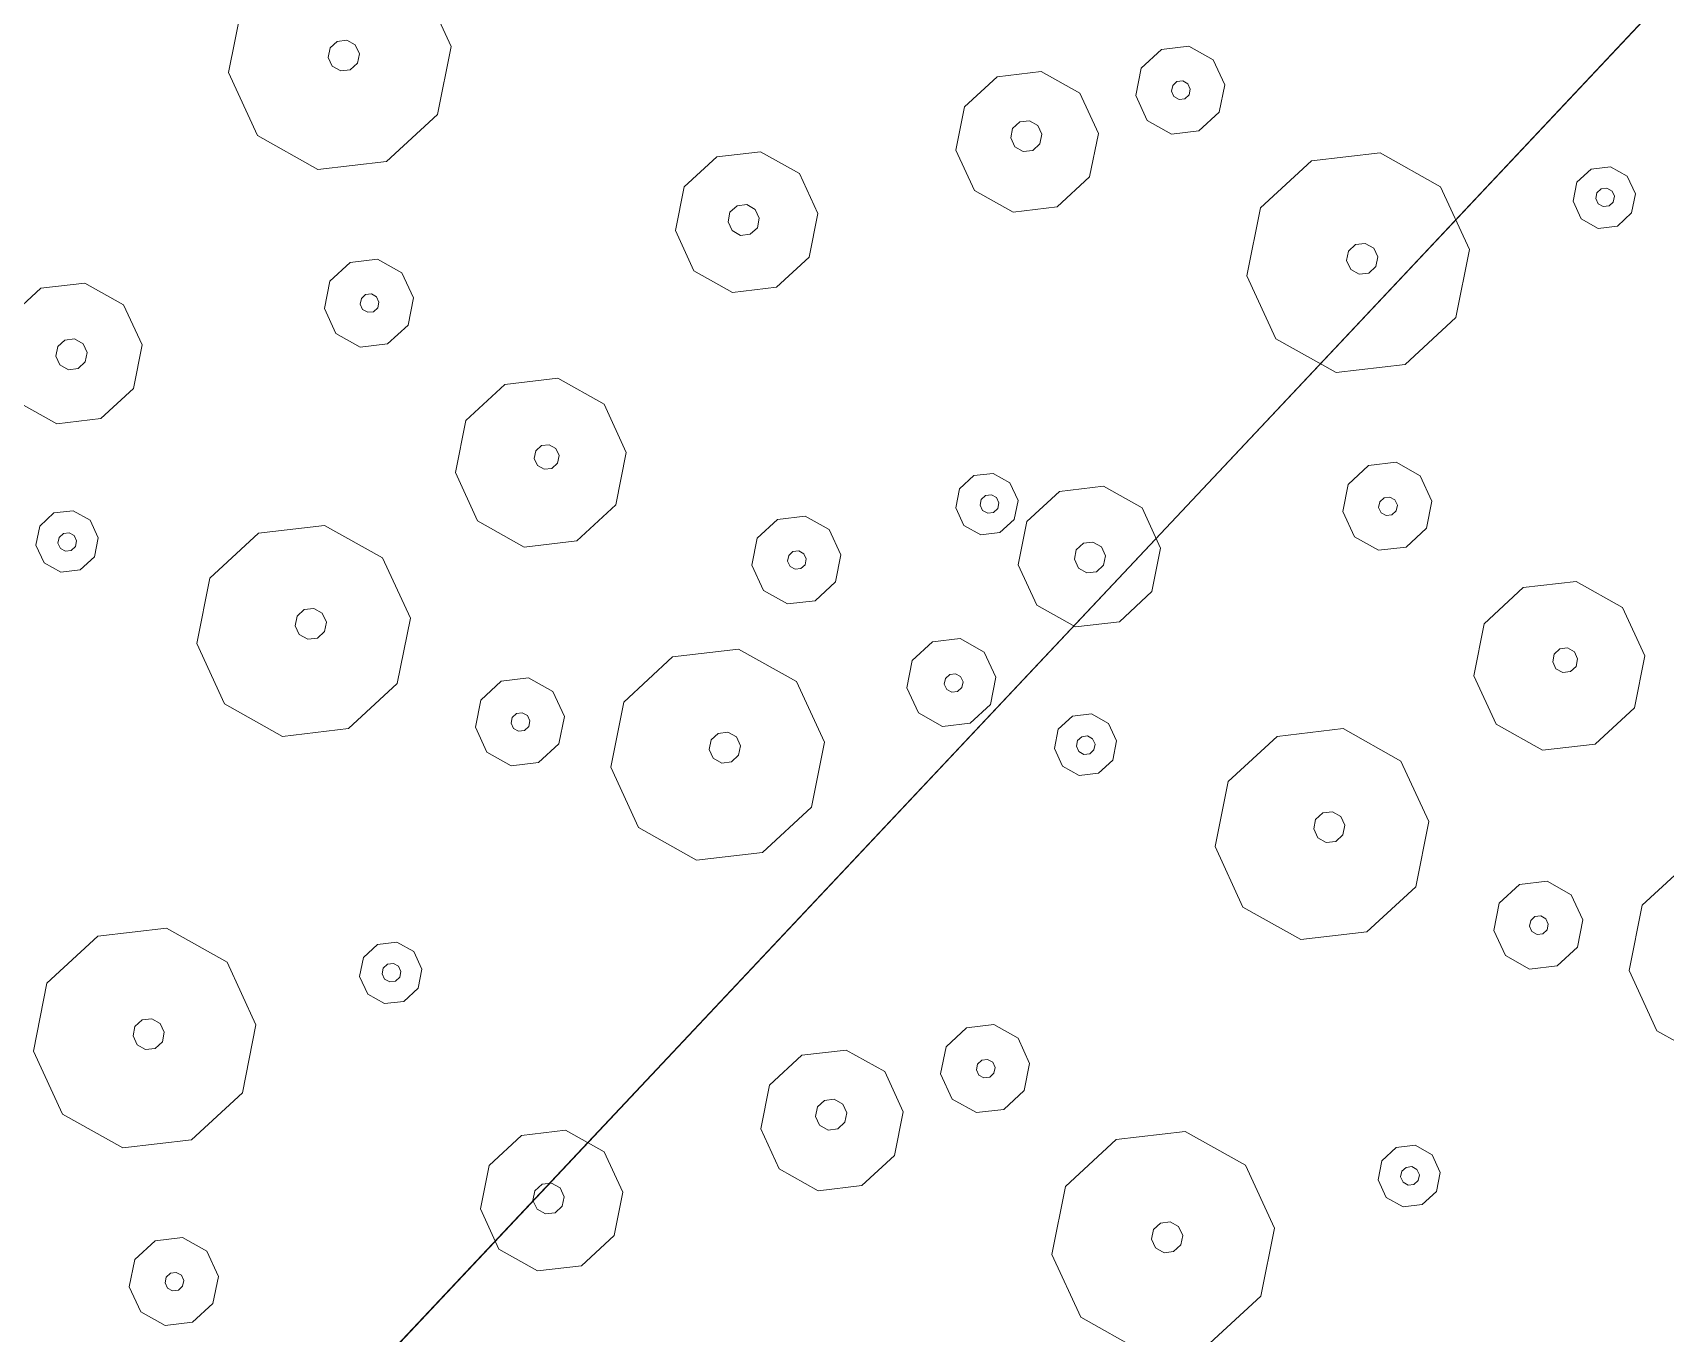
# Model space of a CAD drawing. Header units: metres. Extents: x -2858 to 512, y -1995 to 1252.
# Drawn here: x -555.323 to -552.408, y 356.21 to 358.531 of the extents above; entities that cross this region are included whole.
import ezdxf

# ---------------------------------------------------------------- set-up
doc = ezdxf.new("R2010")
doc.units = ezdxf.units.M
doc.layers.add('Calque commun', color=7, linetype='Continuous')

# ---------------------------------------------------------------- blocks, each defined once
blk = doc.blocks.new('pattern')
at = {"layer": 'Calque commun', "color": 54, "linetype": 'Continuous', "lineweight": 9}
for p, q in [((97.131, 106.9954), (97.1568, 106.8795)), ((97.1568, 106.8795), (97.1096, 106.7707)), ((97.1096, 106.7707), (97.0074, 106.7103)), ((97.5892, 106.7281), (97.603, 106.7599)), ((97.603, 106.7599), (97.6328, 106.7775)), ((97.6328, 106.7775), (97.6672, 106.7742)), ((97.6672, 106.7742), (97.6932, 106.7513)), ((97.627, 106.7253), (97.6311, 106.7348)), ((97.6311, 106.7348), (97.64, 106.7401)), ((97.64, 106.7401), (97.6504, 106.7391)), ((97.6504, 106.7391), (97.6582, 106.7322)), ((97.6582, 106.7322), (97.6604, 106.7221)), ((97.6932, 106.7513), (97.7007, 106.7175)), ((97.0074, 106.7103), (96.8893, 106.7216)), ((97.5967, 106.6943), (97.5892, 106.7281)), ((97.6292, 106.7151), (97.627, 106.7253)), ((97.637, 106.7083), (97.6292, 106.7151)), ((97.6473, 106.7073), (97.637, 106.7083)), ((97.6563, 106.7125), (97.6473, 106.7073)), ((97.6604, 106.7221), (97.6563, 106.7125)), ((97.7007, 106.7175), (97.6869, 106.6857)), ((97.0976, 106.6488), (97.1402, 106.6739)), ((97.1402, 106.6739), (97.1894, 106.6693)), ((97.6227, 106.6714), (97.5967, 106.6943)), ((97.6869, 106.6857), (97.6571, 106.6681)), ((97.0779, 106.6034), (97.0976, 106.6488)), ((97.1894, 106.6693), (97.2264, 106.6365)), ((97.6571, 106.6681), (97.6227, 106.6714)), ((97.8747, 106.6055), (97.9811, 106.6684)), ((97.9811, 106.6684), (98.1042, 106.6566)), ((97.2264, 106.6365), (97.2372, 106.5883)), ((97.0887, 106.5552), (97.0779, 106.6034)), ((97.1401, 106.5983), (97.1442, 106.6078)), ((97.1424, 106.5882), (97.1401, 106.5983)), ((97.1502, 106.5813), (97.1424, 106.5882)), ((97.1442, 106.6078), (97.1532, 106.6131)), ((97.1532, 106.6131), (97.1635, 106.6121)), ((97.1694, 106.5856), (97.1605, 106.5803)), ((97.1635, 106.6121), (97.1713, 106.6053)), ((97.1736, 106.5951), (97.1694, 106.5856)), ((97.1713, 106.6053), (97.1736, 106.5951)), ((97.2372, 106.5883), (97.2175, 106.5429)), ((97.8255, 106.4921), (97.8747, 106.6055)), ((97.1257, 106.5225), (97.0887, 106.5552)), ((97.1605, 106.5803), (97.1502, 106.5813)), ((98.1968, 106.5748), (98.2237, 106.4542)), ((97.2175, 106.5429), (97.175, 106.5178)), ((97.175, 106.5178), (97.1257, 106.5225)), ((97.9936, 106.4923), (98.0085, 106.5011)), ((98.0085, 106.5011), (98.0257, 106.4994)), ((98.0257, 106.4994), (98.0387, 106.488)), ((97.8524, 106.3715), (97.8255, 106.4921)), ((97.9867, 106.4764), (97.9936, 106.4923)), ((97.9905, 106.4595), (97.9867, 106.4764)), ((98.0425, 106.4711), (98.0356, 106.4552)), ((98.0387, 106.488), (98.0425, 106.4711)), ((96.6727, 106.4168), (96.7544, 106.4651)), ((96.7544, 106.4651), (96.8489, 106.4561)), ((96.8489, 106.4561), (96.9201, 106.3932)), ((98.0034, 106.448), (97.9905, 106.4595)), ((98.0207, 106.4464), (98.0034, 106.448)), ((98.0356, 106.4552), (98.0207, 106.4464)), ((98.2237, 106.4542), (98.1745, 106.3408)), ((96.6349, 106.3297), (96.6727, 106.4168)), ((96.9201, 106.3932), (96.9407, 106.3006)), ((97.1502, 106.3269), (97.2524, 106.3872)), ((97.2524, 106.3872), (97.3705, 106.376)), ((97.3705, 106.376), (97.4594, 106.2974)), ((97.945, 106.2896), (97.8524, 106.3715)), ((96.6555, 106.2371), (96.6349, 106.3297)), ((96.7511, 106.3184), (96.7566, 106.331)), ((96.7566, 106.331), (96.7685, 106.3381)), ((96.7685, 106.3381), (96.7823, 106.3368)), ((96.7823, 106.3368), (96.7927, 106.3276)), ((96.7927, 106.3276), (96.7957, 106.3141)), ((97.103, 106.218), (97.1502, 106.3269)), ((98.1745, 106.3408), (98.0681, 106.2779)), ((96.7541, 106.3048), (96.7511, 106.3184)), ((96.7645, 106.2957), (96.7541, 106.3048)), ((96.7783, 106.2944), (96.7645, 106.2957)), ((96.7902, 106.3014), (96.7783, 106.2944)), ((96.7957, 106.3141), (96.7902, 106.3014)), ((96.9407, 106.3006), (96.9029, 106.2135)), ((97.4594, 106.2974), (97.4853, 106.1816)), ((98.0681, 106.2779), (97.945, 106.2896)), ((96.7267, 106.1742), (96.6555, 106.2371)), ((96.9029, 106.2135), (96.8212, 106.1652)), ((97.1288, 106.1022), (97.103, 106.218)), ((97.2483, 106.2038), (97.2551, 106.2197)), ((97.2551, 106.2197), (97.2701, 106.2285)), ((97.2701, 106.2285), (97.2873, 106.2268)), ((97.2873, 106.2268), (97.3003, 106.2154)), ((97.3003, 106.2154), (97.304, 106.1985)), ((97.252, 106.1869), (97.2483, 106.2038)), ((97.265, 106.1755), (97.252, 106.1869)), ((97.2971, 106.1826), (97.2822, 106.1738)), ((97.304, 106.1985), (97.2971, 106.1826)), ((97.4853, 106.1816), (97.438, 106.0727)), ((96.8212, 106.1652), (96.7267, 106.1742)), ((97.2822, 106.1738), (97.265, 106.1755)), ((97.2177, 106.0237), (97.1288, 106.1022)), ((97.9471, 106.084), (97.9896, 106.1091)), ((97.9896, 106.1091), (98.0389, 106.1044)), ((98.0389, 106.1044), (98.0759, 106.0717)), ((97.438, 106.0727), (97.3359, 106.0124)), ((97.9274, 106.0386), (97.9471, 106.084)), ((98.0759, 106.0717), (98.0867, 106.0234)), ((97.9381, 105.9903), (97.9274, 106.0386)), ((97.9896, 106.0335), (97.9937, 106.043)), ((97.9918, 106.0233), (97.9896, 106.0335)), ((97.9937, 106.043), (98.0027, 106.0483)), ((98.0027, 106.0483), (98.013, 106.0473)), ((98.013, 106.0473), (98.0208, 106.0404)), ((98.0208, 106.0404), (98.023, 106.0303)), ((97.3359, 106.0124), (97.2177, 106.0237)), ((97.9996, 106.0165), (97.9918, 106.0233)), ((98.01, 106.0155), (97.9996, 106.0165)), ((98.0189, 106.0208), (98.01, 106.0155)), ((98.023, 106.0303), (98.0189, 106.0208)), ((98.0867, 106.0234), (98.067, 105.9781)), ((98.1621, 105.9736), (98.2302, 106.0138)), ((98.2302, 106.0138), (98.309, 106.0063)), ((98.309, 106.0063), (98.3683, 105.954)), ((96.7205, 105.9495), (96.7631, 105.9747)), ((96.7631, 105.9747), (96.8123, 105.97)), ((97.9752, 105.9576), (97.9381, 105.9903)), ((98.067, 105.9781), (98.0244, 105.9529)), ((98.1306, 105.901), (98.1621, 105.9736)), ((96.7009, 105.9042), (96.7205, 105.9495)), ((96.8123, 105.97), (96.8494, 105.9372)), ((98.0244, 105.9529), (97.9752, 105.9576)), ((98.3683, 105.954), (98.3855, 105.8767)), ((96.8494, 105.9372), (96.8601, 105.889)), ((96.7116, 105.8559), (96.7009, 105.9042)), ((96.7631, 105.899), (96.7672, 105.9086)), ((96.7653, 105.8889), (96.7631, 105.899)), ((96.7731, 105.882), (96.7653, 105.8889)), ((96.7672, 105.9086), (96.7761, 105.9138)), ((96.7761, 105.9138), (96.7865, 105.9128)), ((96.7924, 105.8863), (96.7834, 105.881)), ((96.7865, 105.9128), (96.7943, 105.906)), ((96.7965, 105.8958), (96.7924, 105.8863)), ((96.7943, 105.906), (96.7965, 105.8958)), ((96.8601, 105.889), (96.8405, 105.8436)), ((98.1479, 105.8238), (98.1306, 105.901)), ((98.2236, 105.8837), (98.2305, 105.8995)), ((98.2305, 105.8995), (98.2454, 105.9083)), ((98.2454, 105.9083), (98.2627, 105.9067)), ((98.2627, 105.9067), (98.2756, 105.8952)), ((98.2756, 105.8952), (98.2794, 105.8783)), ((96.0698, 105.8547), (96.0996, 105.8723)), ((96.0996, 105.8723), (96.134, 105.869)), ((96.134, 105.869), (96.16, 105.8461)), ((96.7487, 105.8232), (96.7116, 105.8559)), ((96.7834, 105.881), (96.7731, 105.882)), ((98.2274, 105.8668), (98.2236, 105.8837)), ((98.2404, 105.8553), (98.2274, 105.8668)), ((98.2725, 105.8625), (98.2576, 105.8537)), ((98.2794, 105.8783), (98.2725, 105.8625)), ((98.3855, 105.8767), (98.354, 105.8042)), ((96.056, 105.8229), (96.0698, 105.8547)), ((96.0938, 105.8201), (96.0979, 105.8296)), ((96.0979, 105.8296), (96.1069, 105.8349)), ((96.1069, 105.8349), (96.1172, 105.8339)), ((96.1172, 105.8339), (96.125, 105.827)), ((96.125, 105.827), (96.1272, 105.8169)), ((96.16, 105.8461), (96.1675, 105.8123)), ((96.8405, 105.8436), (96.7979, 105.8185)), ((97.4148, 105.8159), (97.4447, 105.8335)), ((97.4447, 105.8335), (97.4791, 105.8302)), ((97.4791, 105.8302), (97.5051, 105.8073)), ((98.2576, 105.8537), (98.2404, 105.8553)), ((96.0635, 105.7891), (96.056, 105.8229)), ((96.0961, 105.8099), (96.0938, 105.8201)), ((96.1038, 105.8031), (96.0961, 105.8099)), ((96.1142, 105.8021), (96.1038, 105.8031)), ((96.1231, 105.8074), (96.1142, 105.8021)), ((96.1272, 105.8169), (96.1231, 105.8074)), ((96.1675, 105.8123), (96.1537, 105.7805)), ((96.7979, 105.8185), (96.7487, 105.8232)), ((97.4011, 105.7842), (97.4148, 105.8159)), ((97.5051, 105.8073), (97.5126, 105.7736)), ((98.2072, 105.7714), (98.1479, 105.8238)), ((98.354, 105.8042), (98.2859, 105.7639)), ((96.0895, 105.7662), (96.0635, 105.7891)), ((96.1537, 105.7805), (96.1239, 105.7629)), ((97.4086, 105.7504), (97.4011, 105.7842)), ((97.4405, 105.7814), (97.4447, 105.791)), ((97.4428, 105.7713), (97.4405, 105.7814)), ((97.4506, 105.7644), (97.4428, 105.7713)), ((97.4447, 105.791), (97.4536, 105.7962)), ((97.4536, 105.7962), (97.4639, 105.7953)), ((97.4698, 105.7687), (97.4609, 105.7634)), ((97.4639, 105.7953), (97.4717, 105.7884)), ((97.474, 105.7783), (97.4698, 105.7687)), ((97.4717, 105.7884), (97.474, 105.7783)), ((97.5126, 105.7736), (97.4988, 105.7418)), ((98.2859, 105.7639), (98.2072, 105.7714)), ((96.1239, 105.7629), (96.0895, 105.7662)), ((96.3415, 105.7003), (96.4479, 105.7632)), ((96.4479, 105.7632), (96.571, 105.7514)), ((96.571, 105.7514), (96.6636, 105.6696)), ((97.4345, 105.7275), (97.4086, 105.7504)), ((97.4609, 105.7634), (97.4506, 105.7644)), ((97.4988, 105.7418), (97.469, 105.7242)), ((97.469, 105.7242), (97.4345, 105.7275)), ((98.6027, 105.696), (98.6708, 105.7362)), ((98.6708, 105.7362), (98.7496, 105.7287)), ((98.7496, 105.7287), (98.8089, 105.6764)), ((96.2923, 105.5869), (96.3415, 105.7003)), ((97.1061, 105.6449), (97.1742, 105.6851)), ((97.1742, 105.6851), (97.253, 105.6776)), ((98.5712, 105.6235), (98.6027, 105.696)), ((96.6636, 105.6696), (96.6905, 105.549)), ((97.253, 105.6776), (97.3123, 105.6253)), ((98.8089, 105.6764), (98.8261, 105.5992)), ((97.0747, 105.5723), (97.1061, 105.6449)), ((97.3123, 105.6253), (97.3295, 105.548)), ((98.5884, 105.5462), (98.5712, 105.6235)), ((98.6716, 105.6076), (98.6785, 105.6235)), ((98.6785, 105.6235), (98.6934, 105.6323)), ((98.6934, 105.6323), (98.7107, 105.6306)), ((98.7107, 105.6306), (98.7236, 105.6192)), ((96.4604, 105.5871), (96.4753, 105.5959)), ((96.4753, 105.5959), (96.4926, 105.5942)), ((96.4926, 105.5942), (96.5055, 105.5828)), ((97.4738, 105.5793), (97.5164, 105.6044)), ((97.5164, 105.6044), (97.5656, 105.5997)), ((97.5656, 105.5997), (97.6027, 105.567)), ((98.6754, 105.5907), (98.6716, 105.6076)), ((98.7274, 105.6023), (98.7205, 105.5864)), ((98.7236, 105.6192), (98.7274, 105.6023)), ((98.8261, 105.5992), (98.7946, 105.5266)), ((96.3192, 105.4663), (96.2923, 105.5869)), ((96.4535, 105.5712), (96.4604, 105.5871)), ((96.4573, 105.5543), (96.4535, 105.5712)), ((96.5093, 105.5659), (96.5024, 105.55)), ((96.5055, 105.5828), (96.5093, 105.5659)), ((97.0919, 105.4951), (97.0747, 105.5723)), ((97.1749, 105.5646), (97.1818, 105.5805)), ((97.1786, 105.5477), (97.1749, 105.5646)), ((97.1818, 105.5805), (97.1967, 105.5893)), ((97.1967, 105.5893), (97.2139, 105.5877)), ((97.2139, 105.5877), (97.2269, 105.5762)), ((97.2269, 105.5762), (97.2306, 105.5593)), ((97.4542, 105.5339), (97.4738, 105.5793)), ((97.6027, 105.567), (97.6135, 105.5187)), ((98.6884, 105.5793), (98.6754, 105.5907)), ((98.7056, 105.5776), (98.6884, 105.5793)), ((98.7205, 105.5864), (98.7056, 105.5776)), ((96.4703, 105.5428), (96.4573, 105.5543)), ((96.4875, 105.5412), (96.4703, 105.5428)), ((96.5024, 105.55), (96.4875, 105.5412)), ((96.6905, 105.549), (96.6413, 105.4356)), ((97.1916, 105.5363), (97.1786, 105.5477)), ((97.2088, 105.5346), (97.1916, 105.5363)), ((97.2237, 105.5434), (97.2088, 105.5346)), ((97.2306, 105.5593), (97.2237, 105.5434)), ((97.3295, 105.548), (97.298, 105.4755)), ((97.5151, 105.5317), (97.5192, 105.5412)), ((97.5192, 105.5412), (97.5282, 105.5465)), ((97.5282, 105.5465), (97.5385, 105.5455)), ((97.5385, 105.5455), (97.5463, 105.5386)), ((97.5463, 105.5386), (97.5485, 105.5285)), ((98.6477, 105.4939), (98.5884, 105.5462)), ((97.4649, 105.4856), (97.4542, 105.5339)), ((97.5173, 105.5216), (97.5151, 105.5317)), ((97.5251, 105.5147), (97.5173, 105.5216)), ((97.5355, 105.5137), (97.5251, 105.5147)), ((97.5444, 105.519), (97.5355, 105.5137)), ((97.5485, 105.5285), (97.5444, 105.519)), ((97.6135, 105.5187), (97.5938, 105.4734)), ((98.7946, 105.5266), (98.7265, 105.4864)), ((97.1512, 105.4427), (97.0919, 105.4951)), ((97.502, 105.4529), (97.4649, 105.4856)), ((97.7642, 105.4285), (97.8664, 105.4888)), ((97.8664, 105.4888), (97.9845, 105.4775)), ((97.9845, 105.4775), (98.0735, 105.399)), ((98.7265, 105.4864), (98.6477, 105.4939)), ((96.4119, 105.3845), (96.3192, 105.4663)), ((97.298, 105.4755), (97.2299, 105.4352)), ((97.5512, 105.4482), (97.502, 105.4529)), ((97.5938, 105.4734), (97.5512, 105.4482)), ((96.6413, 105.4356), (96.5349, 105.3727)), ((97.2299, 105.4352), (97.1512, 105.4427)), ((97.717, 105.3196), (97.7642, 105.4285)), ((97.1987, 105.3667), (97.2124, 105.3984)), ((97.2124, 105.3984), (97.2423, 105.416)), ((97.2423, 105.416), (97.2767, 105.4127)), ((97.2767, 105.4127), (97.3027, 105.3898)), ((97.3027, 105.3898), (97.3102, 105.356)), ((98.0735, 105.399), (98.0993, 105.2832)), ((96.5349, 105.3727), (96.4119, 105.3845)), ((97.2062, 105.3329), (97.1987, 105.3667)), ((97.2343, 105.3663), (97.2385, 105.3758)), ((97.2366, 105.3562), (97.2343, 105.3663)), ((97.2385, 105.3758), (97.2474, 105.3811)), ((97.2474, 105.3811), (97.2577, 105.3801)), ((97.2577, 105.3801), (97.2655, 105.3732)), ((97.2678, 105.3631), (97.2636, 105.3536)), ((97.2655, 105.3732), (97.2678, 105.3631)), ((97.2321, 105.31), (97.2062, 105.3329)), ((97.2444, 105.3493), (97.2366, 105.3562)), ((97.2547, 105.3483), (97.2444, 105.3493)), ((97.2636, 105.3536), (97.2547, 105.3483)), ((97.3102, 105.356), (97.2964, 105.3243)), ((97.2666, 105.3067), (97.2321, 105.31)), ((97.2964, 105.3243), (97.2666, 105.3067)), ((97.7428, 105.2038), (97.717, 105.3196)), ((97.8623, 105.3054), (97.8692, 105.3213)), ((97.8661, 105.2885), (97.8623, 105.3054)), ((97.8692, 105.3213), (97.8841, 105.3301)), ((97.8841, 105.3301), (97.9013, 105.3284)), ((97.9013, 105.3284), (97.9143, 105.317)), ((97.9143, 105.317), (97.9181, 105.3001)), ((97.879, 105.277), (97.8661, 105.2885)), ((97.8963, 105.2754), (97.879, 105.277)), ((97.9112, 105.2842), (97.8963, 105.2754)), ((97.9181, 105.3001), (97.9112, 105.2842)), ((98.0993, 105.2832), (98.0521, 105.1743)), ((99.1962, 105.2584), (99.2388, 105.2835)), ((99.2388, 105.2835), (99.288, 105.2788)), ((99.288, 105.2788), (99.3251, 105.2461)), ((97.4958, 105.2274), (97.5383, 105.2526)), ((97.5383, 105.2526), (97.5876, 105.2479)), ((97.5876, 105.2479), (97.6246, 105.2151)), ((99.1765, 105.213), (99.1962, 105.2584)), ((99.3251, 105.2461), (99.3358, 105.1978)), ((97.4761, 105.1821), (97.4958, 105.2274)), ((97.6246, 105.2151), (97.6354, 105.1669)), ((99.2387, 105.2079), (99.2429, 105.2174)), ((99.2429, 105.2174), (99.2518, 105.2227)), ((99.2518, 105.2227), (99.2621, 105.2217)), ((99.2621, 105.2217), (99.2699, 105.2148)), ((99.2699, 105.2148), (99.2722, 105.2047)), ((96.4139, 105.1788), (96.4565, 105.2039)), ((96.4565, 105.2039), (96.5057, 105.1992)), ((96.5057, 105.1992), (96.5427, 105.1665)), ((97.5383, 105.1769), (97.5424, 105.1865)), ((97.5424, 105.1865), (97.5514, 105.1917)), ((97.5514, 105.1917), (97.5617, 105.1907)), ((97.5617, 105.1907), (97.5695, 105.1839)), ((97.8318, 105.1252), (97.7428, 105.2038)), ((99.1873, 105.1647), (99.1765, 105.213)), ((99.241, 105.1977), (99.2387, 105.2079)), ((99.2488, 105.1909), (99.241, 105.1977)), ((99.2591, 105.1899), (99.2488, 105.1909)), ((99.2681, 105.1952), (99.2591, 105.1899)), ((99.2722, 105.2047), (99.2681, 105.1952)), ((99.3358, 105.1978), (99.3162, 105.1525)), ((96.3942, 105.1334), (96.4139, 105.1788)), ((96.5427, 105.1665), (96.5535, 105.1182)), ((97.4869, 105.1338), (97.4761, 105.1821)), ((97.5406, 105.1668), (97.5383, 105.1769)), ((97.5483, 105.1599), (97.5406, 105.1668)), ((97.5587, 105.1589), (97.5483, 105.1599)), ((97.5676, 105.1642), (97.5587, 105.1589)), ((97.5717, 105.1737), (97.5676, 105.1642)), ((97.5695, 105.1839), (97.5717, 105.1737)), ((97.6354, 105.1669), (97.6157, 105.1215)), ((98.0521, 105.1743), (97.9499, 105.114)), ((98.5317, 105.1318), (98.5455, 105.1635)), ((98.5455, 105.1635), (98.5753, 105.1811)), ((98.5753, 105.1811), (98.6097, 105.1778)), ((98.6097, 105.1778), (98.6357, 105.1549)), ((99.2243, 105.132), (99.1873, 105.1647)), ((96.405, 105.0851), (96.3942, 105.1334)), ((96.4564, 105.1283), (96.4605, 105.1378)), ((96.4587, 105.1181), (96.4564, 105.1283)), ((96.4605, 105.1378), (96.4695, 105.1431)), ((96.4695, 105.1431), (96.4798, 105.1421)), ((96.4798, 105.1421), (96.4876, 105.1352)), ((96.4876, 105.1352), (96.4899, 105.1251)), ((97.5239, 105.1011), (97.4869, 105.1338)), ((98.5392, 105.098), (98.5317, 105.1318)), ((98.5695, 105.1289), (98.5736, 105.1384)), ((98.5717, 105.1188), (98.5695, 105.1289)), ((98.5736, 105.1384), (98.5825, 105.1437)), ((98.5825, 105.1437), (98.5929, 105.1427)), ((98.5929, 105.1427), (98.6007, 105.1358)), ((98.6007, 105.1358), (98.6029, 105.1257)), ((98.6357, 105.1549), (98.6432, 105.1211)), ((99.2736, 105.1273), (99.2243, 105.132)), ((99.3162, 105.1525), (99.2736, 105.1273)), ((96.4665, 105.1113), (96.4587, 105.1181)), ((96.4768, 105.1103), (96.4665, 105.1113)), ((96.4857, 105.1156), (96.4768, 105.1103)), ((96.4899, 105.1251), (96.4857, 105.1156)), ((96.5535, 105.1182), (96.5338, 105.0729)), ((96.6289, 105.0684), (96.6971, 105.1086)), ((96.6971, 105.1086), (96.7758, 105.1011)), ((96.7758, 105.1011), (96.8351, 105.0488)), ((97.5731, 105.0964), (97.5239, 105.1011)), ((97.6157, 105.1215), (97.5731, 105.0964)), ((97.9499, 105.114), (97.8318, 105.1252)), ((98.5652, 105.0751), (98.5392, 105.098)), ((98.5795, 105.1119), (98.5717, 105.1188)), ((98.5899, 105.1109), (98.5795, 105.1119)), ((98.5988, 105.1162), (98.5899, 105.1109)), ((98.6029, 105.1257), (98.5988, 105.1162)), ((98.6432, 105.1211), (98.6294, 105.0894)), ((96.442, 105.0524), (96.405, 105.0851)), ((96.5338, 105.0729), (96.4913, 105.0477)), ((98.0401, 105.0524), (98.0827, 105.0776)), ((98.0827, 105.0776), (98.1319, 105.0729)), ((98.1319, 105.0729), (98.1689, 105.0402)), ((98.5996, 105.0718), (98.5652, 105.0751)), ((98.6294, 105.0894), (98.5996, 105.0718)), ((98.8172, 105.0092), (98.9236, 105.072)), ((98.9236, 105.072), (99.0467, 105.0603)), ((96.4913, 105.0477), (96.442, 105.0524)), ((96.5975, 104.9958), (96.6289, 105.0684)), ((96.8351, 105.0488), (96.8523, 104.9715)), ((98.0204, 105.0071), (98.0401, 105.0524)), ((98.1689, 105.0402), (98.1797, 104.9919)), ((99.0467, 105.0603), (99.1393, 104.9785)), ((98.0826, 105.002), (98.0867, 105.0115)), ((98.0867, 105.0115), (98.0957, 105.0168)), ((98.0957, 105.0168), (98.106, 105.0158)), ((98.106, 105.0158), (98.1138, 105.0089)), ((96.6147, 104.9186), (96.5975, 104.9958)), ((96.6905, 104.9785), (96.6973, 104.9943)), ((96.6973, 104.9943), (96.7122, 105.0031)), ((96.7122, 105.0031), (96.7295, 105.0015)), ((96.7295, 105.0015), (96.7425, 104.99)), ((96.7425, 104.99), (96.7462, 104.9731)), ((98.0312, 104.9588), (98.0204, 105.0071)), ((98.0849, 104.9918), (98.0826, 105.002)), ((98.0927, 104.9849), (98.0849, 104.9918)), ((98.103, 104.984), (98.0927, 104.9849)), ((98.1119, 104.9892), (98.103, 104.984)), ((98.1161, 104.9988), (98.1119, 104.9892)), ((98.1138, 105.0089), (98.1161, 104.9988)), ((98.1797, 104.9919), (98.16, 104.9465)), ((98.768, 104.8958), (98.8172, 105.0092)), ((96.6942, 104.9616), (96.6905, 104.9785)), ((96.7072, 104.9501), (96.6942, 104.9616)), ((96.7393, 104.9573), (96.7244, 104.9485)), ((96.7462, 104.9731), (96.7393, 104.9573)), ((96.8523, 104.9715), (96.8208, 104.899)), ((98.0682, 104.9261), (98.0312, 104.9588)), ((99.1393, 104.9785), (99.1662, 104.8578)), ((96.7244, 104.9485), (96.7072, 104.9501)), ((98.1175, 104.9214), (98.0682, 104.9261)), ((98.16, 104.9465), (98.1175, 104.9214)), ((96.674, 104.8662), (96.6147, 104.9186)), ((96.8208, 104.899), (96.7527, 104.8587)), ((98.7949, 104.7751), (98.768, 104.8958)), ((98.9292, 104.88), (98.9361, 104.8959)), ((98.9361, 104.8959), (98.951, 104.9047)), ((98.951, 104.9047), (98.9682, 104.9031)), ((98.9682, 104.9031), (98.9812, 104.8916)), ((96.7527, 104.8587), (96.674, 104.8662)), ((97.6152, 104.8204), (97.6969, 104.8687)), ((97.6969, 104.8687), (97.7914, 104.8597)), ((98.933, 104.8631), (98.9292, 104.88)), ((98.985, 104.8747), (98.9781, 104.8588)), ((98.9812, 104.8916), (98.985, 104.8747)), ((97.7914, 104.8597), (97.8626, 104.7969)), ((98.9459, 104.8517), (98.933, 104.8631)), ((98.9632, 104.85), (98.9459, 104.8517)), ((98.9781, 104.8588), (98.9632, 104.85)), ((99.1662, 104.8578), (99.117, 104.7444)), ((97.0695, 104.7908), (97.1376, 104.831)), ((97.1376, 104.831), (97.2164, 104.8235)), ((97.2164, 104.8235), (97.2757, 104.7712)), ((97.5774, 104.7334), (97.6152, 104.8204)), ((97.038, 104.7183), (97.0695, 104.7908)), ((97.8626, 104.7969), (97.8832, 104.7042)), ((98.0927, 104.7305), (98.1949, 104.7908)), ((98.1949, 104.7908), (98.313, 104.7796)), ((98.313, 104.7796), (98.4019, 104.7011)), ((97.2757, 104.7712), (97.2929, 104.694)), ((98.8875, 104.6933), (98.7949, 104.7751)), ((97.1454, 104.7183), (97.1603, 104.7271)), ((97.1603, 104.7271), (97.1775, 104.7254)), ((97.1775, 104.7254), (97.1905, 104.714)), ((97.598, 104.6407), (97.5774, 104.7334)), ((97.6936, 104.722), (97.6991, 104.7347)), ((97.6966, 104.7085), (97.6936, 104.722)), ((97.6991, 104.7347), (97.711, 104.7417)), ((97.711, 104.7417), (97.7248, 104.7404)), ((97.7248, 104.7404), (97.7352, 104.7313)), ((97.7352, 104.7313), (97.7382, 104.7177)), ((98.0455, 104.6217), (98.0927, 104.7305)), ((99.117, 104.7444), (99.0106, 104.6816)), ((97.0553, 104.641), (97.038, 104.7183)), ((97.1385, 104.7024), (97.1454, 104.7183)), ((97.1422, 104.6855), (97.1385, 104.7024)), ((97.1942, 104.6971), (97.1873, 104.6812)), ((97.1905, 104.714), (97.1942, 104.6971)), ((97.2929, 104.694), (97.2614, 104.6214)), ((97.707, 104.6993), (97.6966, 104.7085)), ((97.7208, 104.698), (97.707, 104.6993)), ((97.7327, 104.705), (97.7208, 104.698)), ((97.7382, 104.7177), (97.7327, 104.705)), ((97.8832, 104.7042), (97.8454, 104.6171)), ((98.4019, 104.7011), (98.4277, 104.5852)), ((99.0106, 104.6816), (98.8875, 104.6933)), ((97.1552, 104.6741), (97.1422, 104.6855)), ((97.1724, 104.6724), (97.1552, 104.6741)), ((97.1873, 104.6812), (97.1724, 104.6724)), ((97.1145, 104.5887), (97.0553, 104.641)), ((97.6692, 104.5779), (97.598, 104.6407)), ((98.1977, 104.6233), (98.2126, 104.6321)), ((98.2126, 104.6321), (98.2298, 104.6305)), ((97.2614, 104.6214), (97.1933, 104.5812)), ((97.8454, 104.6171), (97.7637, 104.5689)), ((98.0713, 104.5058), (98.0455, 104.6217)), ((98.1908, 104.6074), (98.1977, 104.6233)), ((98.1945, 104.5905), (98.1908, 104.6074)), ((98.2298, 104.6305), (98.2428, 104.619)), ((98.2428, 104.619), (98.2465, 104.6021)), ((97.1933, 104.5812), (97.1145, 104.5887)), ((97.7637, 104.5689), (97.6692, 104.5779)), ((98.2075, 104.5791), (98.1945, 104.5905)), ((98.2247, 104.5775), (98.2075, 104.5791)), ((98.2396, 104.5863), (98.2247, 104.5775)), ((98.2465, 104.6021), (98.2396, 104.5863)), ((98.4277, 104.5852), (98.3805, 104.4764)), ((98.1602, 104.4273), (98.0713, 104.5058)), ((98.3805, 104.4764), (98.2784, 104.416)), ((98.2784, 104.416), (98.1602, 104.4273)), ((97.663, 104.3532), (97.7056, 104.3783)), ((97.7056, 104.3783), (97.7548, 104.3736)), ((97.7548, 104.3736), (97.7919, 104.3409)), ((97.6434, 104.3078), (97.663, 104.3532)), ((97.7919, 104.3409), (97.8026, 104.2926)), ((97.7056, 104.3027), (97.7097, 104.3122)), ((97.7097, 104.3122), (97.7186, 104.3175)), ((97.7186, 104.3175), (97.729, 104.3165)), ((97.729, 104.3165), (97.7367, 104.3096)), ((97.6541, 104.2595), (97.6434, 104.3078)), ((97.7078, 104.2925), (97.7056, 104.3027)), ((97.7156, 104.2857), (97.7078, 104.2925)), ((97.7259, 104.2847), (97.7156, 104.2857)), ((97.7349, 104.29), (97.7259, 104.2847)), ((97.739, 104.2995), (97.7349, 104.29)), ((97.7367, 104.3096), (97.739, 104.2995)), ((97.8026, 104.2926), (97.783, 104.2473)), ((97.6912, 104.2268), (97.6541, 104.2595)), ((97.7404, 104.2221), (97.6912, 104.2268)), ((97.783, 104.2473), (97.7404, 104.2221)), ((98.3573, 104.2196), (98.3872, 104.2372)), ((98.3872, 104.2372), (98.4216, 104.2339)), ((98.4216, 104.2339), (98.4476, 104.211)), ((98.3436, 104.1878), (98.3573, 104.2196)), ((98.383, 104.1851), (98.3872, 104.1946)), ((98.3872, 104.1946), (98.3961, 104.1999)), ((98.3961, 104.1999), (98.4064, 104.1989)), ((98.4064, 104.1989), (98.4142, 104.192)), ((98.4476, 104.211), (98.4551, 104.1772)), ((97.284, 104.104), (97.3904, 104.1668)), ((97.3904, 104.1668), (97.5135, 104.1551)), ((98.3511, 104.154), (98.3436, 104.1878)), ((98.3853, 104.1749), (98.383, 104.1851)), ((98.3931, 104.1681), (98.3853, 104.1749)), ((98.4034, 104.1671), (98.3931, 104.1681)), ((98.4123, 104.1724), (98.4034, 104.1671)), ((98.4165, 104.1819), (98.4123, 104.1724)), ((98.4142, 104.192), (98.4165, 104.1819)), ((98.4551, 104.1772), (98.4413, 104.1455)), ((97.5135, 104.1551), (97.6061, 104.0733)), ((98.377, 104.1311), (98.3511, 104.154)), ((98.4413, 104.1455), (98.4115, 104.1279)), ((98.4115, 104.1279), (98.377, 104.1311)), ((97.2348, 103.9906), (97.284, 104.104)), ((98.0486, 104.0485), (98.1167, 104.0888)), ((98.1167, 104.0888), (98.1955, 104.0813)), ((98.1955, 104.0813), (98.2548, 104.0289)), ((97.6061, 104.0733), (97.633, 103.9526)), ((98.0172, 103.976), (98.0486, 104.0485)), ((98.2548, 104.0289), (98.272, 103.9517)), ((97.396, 103.9748), (97.4029, 103.9907)), ((97.4029, 103.9907), (97.4178, 103.9995)), ((97.4178, 103.9995), (97.4351, 103.9979)), ((97.4351, 103.9979), (97.448, 103.9864)), ((98.1243, 103.9841), (98.1392, 103.9929)), ((98.1392, 103.9929), (98.1564, 103.9913)), ((98.1564, 103.9913), (98.1694, 103.9799)), ((97.3998, 103.9579), (97.396, 103.9748)), ((97.4518, 103.9695), (97.4449, 103.9536)), ((97.448, 103.9864), (97.4518, 103.9695)), ((98.0344, 103.8987), (98.0172, 103.976)), ((98.1174, 103.9683), (98.1243, 103.9841)), ((98.1211, 103.9514), (98.1174, 103.9683)), ((98.1731, 103.963), (98.1662, 103.9471)), ((98.1694, 103.9799), (98.1731, 103.963)), ((97.4128, 103.9465), (97.3998, 103.9579)), ((97.43, 103.9448), (97.4128, 103.9465)), ((97.4449, 103.9536), (97.43, 103.9448)), ((97.633, 103.9526), (97.5838, 103.8392)), ((98.1341, 103.9399), (98.1211, 103.9514)), ((98.1513, 103.9383), (98.1341, 103.9399)), ((98.1662, 103.9471), (98.1513, 103.9383)), ((98.0937, 103.8464), (98.0344, 103.8987)), ((98.1724, 103.8389), (98.0937, 103.8464)), ((97.5838, 103.8392), (97.4774, 103.7764))]:
    blk.add_line(p, q, dxfattribs=at)
at = {"layer": 'Calque commun', "color": 7, "linetype": 'Continuous', "lineweight": 9}
mesh = blk.add_polyface(dxfattribs=at)
corners = [(70.8497, 113.5412), (53.8349, 19.1692), (74.7282, 106.3237), (76.0435, 113.5984), (74.769, 106.1763), (58.8077, 18.2701), (114.1703, 105.207), (114.1703, 98.5387)]
mesh.append_faces([[corners[k] for k in face] for face in [(3, 4, 6)]], dxfattribs={"vtx0": -1, "vtx1": -1, "color": 7})
mesh.append_faces([[corners[k] for k in face] for face in [(3, 2, 4)]], dxfattribs={"vtx0": -1, "vtx2": -1, "color": 7})
mesh.append_faces([[corners[k] for k in face] for face in [(5, 2, 1)]], dxfattribs={"vtx1": -1, "color": 7})
mesh.append_faces([[corners[k] for k in face] for face in [(0, 1, 2), (3, 0, 2)]], dxfattribs={"vtx1": -1, "vtx2": -1, "color": 7})
mesh.append_faces([[corners[k] for k in face] for face in [(4, 7, 6)]], dxfattribs={"vtx2": -1, "color": 7})

msp = doc.modelspace()

# ---------------------------------------------------------------- block references
at = {"layer": 'Calque commun', "color": 0, "linetype": 'ByBlock', "lineweight": -2, "rotation": 228.1617603435354}
msp.add_blockref('pattern', (-567.2453, 500.4263), dxfattribs=at)

doc.saveas('drawing.dxf')
